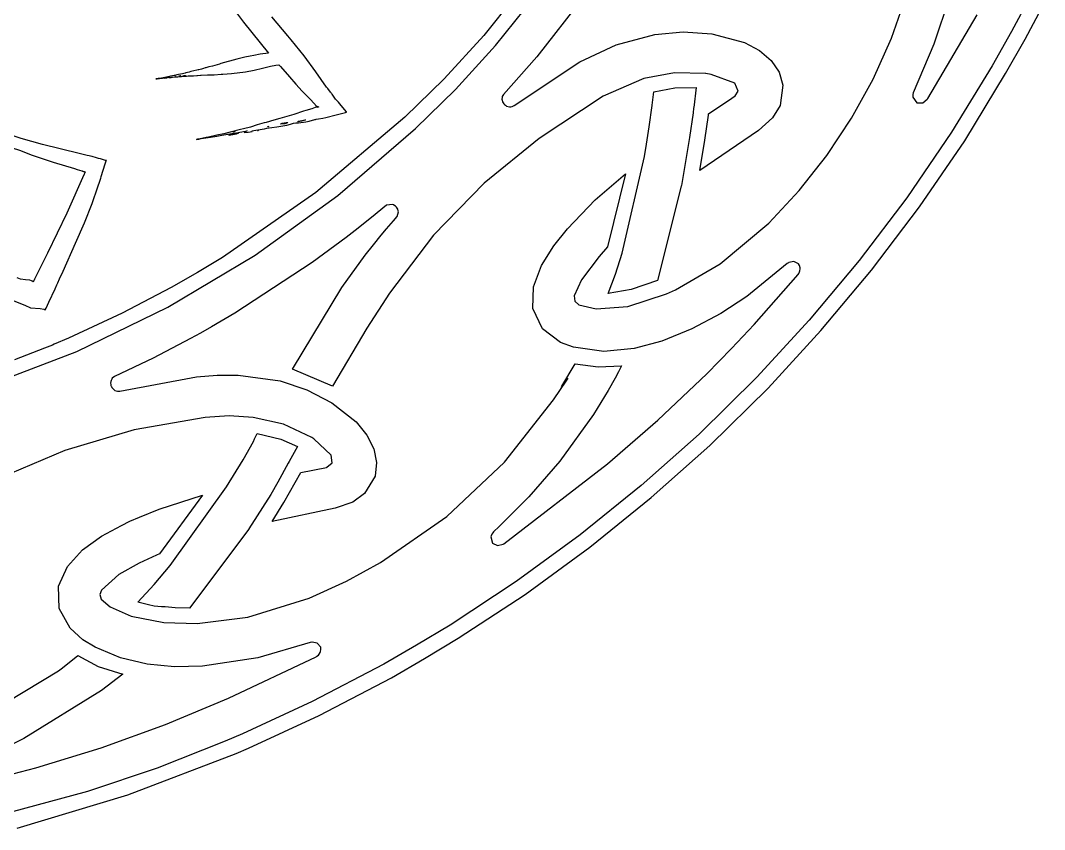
# Model space of a CAD drawing. Extents: x 0 to 151, y 0 to 357.
# Drawn here: x 94.98 to 142.77, y 2.43 to 40.21 of the extents above; entities that cross this region are included whole.
import ezdxf

# ---------------------------------------------------------------- set-up
doc = ezdxf.new("R2010")
doc.units = 0

msp = doc.modelspace()

# ---------------------------------------------------------------- linework, layer by layer
at = {"layer": 'Layer 1'}
for p, q in [((119.976366, 43.739849), (116.607636, 39.517689)), ((117.15468, 39.03812), (120.423341, 43.123574)), ((122.203969, 42.524765), (119.070339, 38.513775)), ((135.622894, 39.382412), (136.280339, 41.276062)), ((138.406947, 41.518286), (137.613073, 39.110146)), ((142.123053, 41.366412), (141.236337, 39.693282)), ((141.87442, 39.342686), (142.771604, 41.035376)), ((105.055055, 40.568867), (105.381631, 40.128683)), ((107.459156, 39.497581), (106.711787, 40.38653)), ((137.321338, 36.566706), (139.625738, 40.471296)), ((105.381631, 40.128683), (106.556141, 38.689203)), ((124.588174, 39.558951), (125.915013, 39.677725)), ((125.915013, 39.677725), (127.244554, 39.594474)), ((141.236337, 39.693282), (140.324907, 38.098412)), ((107.613263, 39.312068), (107.459156, 39.497581)), ((108.212361, 38.556035), (107.613263, 39.312068)), ((116.607636, 39.517689), (114.752686, 37.491209)), ((122.779866, 39.082191), (124.588174, 39.558951)), ((127.244554, 39.594474), (128.777394, 39.182605)), ((134.770499, 37.471262), (135.622894, 39.382412)), ((140.954238, 37.732286), (141.87442, 39.342686)), ((115.27845, 36.98848), (117.15468, 39.03812)), ((121.092104, 38.276751), (122.779866, 39.082191)), ((128.777394, 39.182605), (129.475679, 38.806022)), ((129.475679, 38.806022), (130.019496, 38.337195)), ((137.613073, 39.110146), (136.647592, 36.827716)), ((105.072398, 38.408105), (104.323485, 38.195391)), ((105.258425, 38.453754), (105.072398, 38.408105)), ((105.45269, 38.502062), (105.258425, 38.453754)), ((105.691574, 38.550455), (105.45269, 38.502062)), ((105.871067, 38.583147), (105.691574, 38.550455)), ((106.161092, 38.633259), (105.871067, 38.583147)), ((106.556141, 38.689203), (106.161092, 38.633259)), ((108.762375, 37.816817), (108.212361, 38.556035)), ((119.070339, 38.513775), (117.518629, 36.761175)), ((118.018024, 36.234831), (121.092104, 38.276751)), ((130.019496, 38.337195), (130.38901, 37.791383)), ((102.659884, 37.756742), (102.534264, 37.724992)), ((102.689401, 37.764892), (102.659884, 37.756742)), ((102.7692, 37.780508), (102.689401, 37.764892)), ((102.850372, 37.802047), (102.7692, 37.780508)), ((102.932231, 37.823154), (102.850372, 37.802047)), ((103.208698, 37.892657), (102.932231, 37.823154)), ((103.26876, 37.907931), (103.208698, 37.892657)), ((103.29742, 37.912565), (103.26876, 37.907931)), ((103.43574, 37.942167), (103.29742, 37.912565)), ((103.524462, 37.969543), (103.43574, 37.942167)), ((103.605979, 37.995885), (103.524462, 37.969543)), ((103.628117, 38.003692), (103.605979, 37.995885)), ((103.777246, 38.042305), (103.628117, 38.003692)), ((103.934271, 38.081517), (103.777246, 38.042305)), ((104.151531, 38.140219), (103.934271, 38.081517)), ((104.271317, 38.177972), (104.151531, 38.140219)), ((104.323485, 38.195391), (104.271317, 38.177972)), ((104.823408, 37.730309), (105.486347, 37.812083)), ((105.486347, 37.812083), (105.885003, 37.894455)), ((105.885003, 37.894455), (106.270442, 37.990215)), ((106.270442, 37.990215), (106.655195, 38.085042)), ((106.655195, 38.085042), (106.896997, 38.128547)), ((106.896997, 38.128547), (107.034456, 38.147766)), ((107.034456, 38.147766), (107.112369, 38.062047)), ((107.112369, 38.062047), (107.530757, 37.584527)), ((109.267857, 37.100425), (108.762375, 37.816817)), ((125.502618, 37.771191), (124.075228, 37.502532)), ((126.954698, 37.738238), (125.502618, 37.771191)), ((130.38901, 37.791383), (130.564384, 37.183845)), ((140.324907, 38.098412), (138.436317, 34.989322)), ((101.304528, 37.487128), (101.292, 37.4855)), ((101.292, 37.4855), (101.302812, 37.486872)), ((101.292, 37.4855), (101.292, 37.4855)), ((101.302812, 37.486872), (101.318255, 37.48876)), ((101.318255, 37.48876), (101.304528, 37.487128)), ((101.323542, 37.489455), (101.353404, 37.492887)), ((101.341218, 37.492029), (101.323542, 37.489455)), ((101.399054, 37.499753), (101.341218, 37.492029)), ((101.353404, 37.492887), (101.469414, 37.50636)), ((101.416729, 37.503442), (101.399054, 37.499753)), ((101.428741, 37.505502), (101.416729, 37.503442)), ((101.553675, 37.52515), (101.428741, 37.505502)), ((101.469414, 37.50636), (101.550412, 37.516142)), ((101.550412, 37.516142), (101.615622, 37.524044)), ((101.642055, 37.53991), (101.553675, 37.52515)), ((101.615622, 37.524044), (101.744674, 37.541034)), ((101.723397, 37.554067), (101.642055, 37.53991)), ((101.71, 37.528), (101.701593, 37.526024)), ((101.701593, 37.526024), (101.709828, 37.525339)), ((101.709828, 37.525339), (101.804731, 37.533148)), ((101.746726, 37.532118), (101.71, 37.528)), ((101.855539, 37.579551), (101.723397, 37.554067)), ((101.744674, 37.541034), (101.77711, 37.54352)), ((101.835792, 37.543528), (101.746726, 37.532118)), ((101.75462, 37.554673), (101.760112, 37.55596)), ((101.76303, 37.55493), (101.75462, 37.554673)), ((101.760112, 37.55596), (101.787569, 37.559564)), ((101.787569, 37.559564), (101.76303, 37.55493)), ((101.77711, 37.54352), (101.802338, 37.545067)), ((101.802338, 37.545067), (101.845069, 37.550816)), ((101.804731, 37.533148), (101.835792, 37.543528)), ((101.845069, 37.550816), (101.917487, 37.559483)), ((101.892093, 37.587273), (101.855539, 37.579551)), ((101.980129, 37.603834), (101.892093, 37.587273)), ((101.938597, 37.561458), (101.903416, 37.545242)), ((101.903416, 37.545242), (101.950437, 37.548673)), ((101.917487, 37.559483), (101.938597, 37.561458)), ((101.950437, 37.548673), (102.005354, 37.553135)), ((102.067993, 37.62357), (101.980129, 37.603834)), ((102.004668, 37.559742), (102.023716, 37.56386)), ((102.005354, 37.553135), (102.004668, 37.559742)), ((102.023716, 37.56386), (102.074171, 37.568065)), ((102.156546, 37.643991), (102.067993, 37.62357)), ((102.074171, 37.568065), (102.160492, 37.575273)), ((102.178684, 37.648882), (102.156546, 37.643991)), ((102.160492, 37.575273), (102.189321, 37.580164)), ((102.280623, 37.671536), (102.178684, 37.648882)), ((102.189321, 37.580164), (102.316321, 37.586598)), ((102.214196, 37.597489), (102.200124, 37.595689)), ((102.200124, 37.595689), (102.201499, 37.59732)), ((102.201499, 37.59732), (102.215743, 37.598948)), ((102.215743, 37.598948), (102.214196, 37.597489)), ((102.354929, 37.68758), (102.280623, 37.671536)), ((102.316321, 37.586598), (102.392521, 37.590118)), ((102.534264, 37.724992), (102.354929, 37.68758)), ((102.368128, 37.617586), (102.378082, 37.622048)), ((102.370016, 37.615611), (102.368128, 37.617586)), ((102.420816, 37.612506), (102.370016, 37.615611)), ((102.378082, 37.622048), (102.386148, 37.623248)), ((102.386148, 37.623248), (102.435401, 37.628311)), ((102.392521, 37.590118), (102.44246, 37.593979)), ((102.452566, 37.621515), (102.420816, 37.612506)), ((102.435401, 37.628311), (102.458397, 37.62728)), ((102.44246, 37.593979), (102.492413, 37.601014)), ((102.458397, 37.62728), (102.452, 37.6215)), ((102.452, 37.6215), (102.452566, 37.621515)), ((102.492413, 37.601014), (102.531196, 37.611911)), ((102.531196, 37.611911), (102.558484, 37.609594)), ((102.558484, 37.609594), (102.592633, 37.608465)), ((102.586582, 37.626411), (102.592074, 37.629073)), ((102.590358, 37.621693), (102.586582, 37.626411)), ((102.630688, 37.622979), (102.590358, 37.621693)), ((102.592074, 37.629073), (102.678739, 37.637652)), ((102.592633, 37.608465), (102.68479, 37.607951)), ((102.67669, 37.629753), (102.630688, 37.622979)), ((102.677, 37.6298), (102.67669, 37.629753)), ((102.682512, 37.635764), (102.677, 37.6298)), ((102.678739, 37.637652), (102.682512, 37.635764)), ((102.68479, 37.607951), (102.727521, 37.609839)), ((102.727521, 37.609839), (102.800283, 37.620479)), ((102.800283, 37.620479), (102.870816, 37.620736)), ((102.870816, 37.620736), (102.892612, 37.621422)), ((102.892612, 37.621422), (103.053924, 37.634294)), ((103.053924, 37.634294), (103.216786, 37.649136)), ((103.216786, 37.649136), (103.238235, 37.648366)), ((103.238235, 37.648366), (103.378782, 37.655229)), ((103.378782, 37.655229), (103.408641, 37.658576)), ((103.408641, 37.658576), (103.704672, 37.667585)), ((103.704672, 37.667585), (104.016146, 37.680629)), ((104.016146, 37.680629), (104.34461, 37.698305)), ((104.34461, 37.698305), (104.426985, 37.703709)), ((104.426985, 37.703709), (104.823408, 37.730309)), ((107.530757, 37.584527), (107.829876, 37.235212)), ((114.752686, 37.491209), (112.917296, 35.695549)), ((124.075228, 37.502532), (122.179438, 36.67296)), ((126.967398, 37.737809), (126.954698, 37.738238)), ((127.21984, 37.695935), (126.967398, 37.737809)), ((128.31284, 37.289561), (127.21984, 37.695935)), ((128.472953, 36.913988), (128.31284, 37.289561)), ((133.763714, 35.645353), (134.770499, 37.471262)), ((139.048318, 34.594966), (140.954238, 37.732286)), ((107.829876, 37.235212), (108.119901, 36.907349)), ((108.119901, 36.907349), (108.168122, 36.863415)), ((108.168122, 36.863415), (108.341279, 36.696867)), ((109.324146, 37.033496), (109.267857, 37.100425)), ((109.452853, 36.869525), (109.324146, 37.033496)), ((109.482204, 36.826627), (109.452853, 36.869525)), ((109.496964, 36.80449), (109.482204, 36.826627)), ((109.522878, 36.769212), (109.496964, 36.80449)), ((113.412, 35.1621), (115.27845, 36.98848)), ((124.467043, 36.251096), (124.531915, 36.886143)), ((124.531915, 36.886143), (125.519008, 37.061357)), ((125.519008, 37.061357), (126.521405, 37.077317)), ((126.521405, 37.077317), (126.39973, 36.14588)), ((128.327425, 36.694583), (128.472953, 36.913988)), ((130.564384, 37.183845), (130.431448, 36.246704)), ((136.647592, 36.827716), (136.629058, 36.760615)), ((108.341279, 36.696867), (108.528336, 36.513756)), ((108.528336, 36.513756), (108.791931, 36.206571)), ((109.623442, 36.629605), (109.522878, 36.769212)), ((109.680245, 36.544142), (109.623442, 36.629605)), ((109.819251, 36.393718), (109.680245, 36.544142)), ((109.94813, 36.24107), (109.819251, 36.393718)), ((117.45376, 36.61539), (117.447066, 36.537051)), ((117.447066, 36.537051), (117.457192, 36.487453)), ((117.460282, 36.657179), (117.45376, 36.61539)), ((117.457192, 36.487453), (117.479157, 36.414691)), ((117.518629, 36.761175), (117.460282, 36.657179)), ((117.479157, 36.414691), (117.508333, 36.364738)), ((117.508333, 36.364738), (117.532886, 36.322607)), ((117.532886, 36.322607), (117.555024, 36.30373)), ((122.179438, 36.67296), (119.192018, 34.70492)), ((127.090959, 35.851025), (128.176749, 36.589814)), ((128.176749, 36.589814), (128.327425, 36.694583)), ((136.629058, 36.760615), (136.631116, 36.635252)), ((136.631116, 36.635252), (136.819031, 36.37081)), ((136.819031, 36.37081), (137.093732, 36.364859)), ((137.093732, 36.364859), (137.301433, 36.544738)), ((137.301433, 36.544738), (137.321338, 36.566706)), ((108.187347, 35.975335), (107.731203, 35.825433)), ((108.294433, 36.01249), (108.187347, 35.975335)), ((108.584969, 36.091602), (108.294433, 36.01249)), ((108.729811, 36.14446), (108.584969, 36.091602)), ((108.767736, 36.156031), (108.729811, 36.14446)), ((108.786786, 36.161695), (108.767736, 36.156031)), ((108.79142, 36.163154), (108.786786, 36.161695)), ((108.792964, 36.163239), (108.79142, 36.163154)), ((108.791931, 36.206571), (108.792444, 36.202882)), ((108.792444, 36.202882), (108.792275, 36.201852)), ((108.792275, 36.201852), (108.793647, 36.201166)), ((108.794852, 36.16281), (108.792964, 36.163239)), ((108.793647, 36.201166), (108.799311, 36.202366)), ((108.808923, 36.160665), (108.794852, 36.16281)), ((108.799311, 36.202366), (108.828662, 36.209232)), ((108.857832, 36.153973), (108.808923, 36.160665)), ((108.828662, 36.209232), (108.860926, 36.202109)), ((108.861784, 36.154572), (108.857832, 36.153973)), ((108.860926, 36.202109), (108.893703, 36.184947)), ((108.864699, 36.156719), (108.861784, 36.154572)), ((108.870363, 36.160922), (108.864699, 36.156719)), ((108.880831, 36.16916), (108.870363, 36.160922)), ((108.890099, 36.176969), (108.880831, 36.16916)), ((108.894216, 36.18083), (108.890099, 36.176969)), ((108.893703, 36.184947), (108.894216, 36.18083)), ((109.709249, 35.80758), (109.96392, 35.87082)), ((110.194566, 35.942981), (109.94813, 36.24107)), ((109.96392, 35.87082), (110.091597, 35.903939)), ((110.091597, 35.903939), (110.15458, 35.921016)), ((110.15458, 35.921016), (110.185811, 35.92968)), ((110.185811, 35.92968), (110.201257, 35.934058)), ((110.201257, 35.934058), (110.194566, 35.942981)), ((117.555024, 36.30373), (117.572522, 36.280477)), ((117.572522, 36.280477), (117.609072, 36.257053)), ((117.609072, 36.257053), (117.669823, 36.218013)), ((117.669823, 36.218013), (117.796987, 36.180602)), ((117.796987, 36.180602), (117.8622, 36.181203)), ((117.8622, 36.181203), (117.923124, 36.191755)), ((117.923124, 36.191755), (118.018024, 36.234831)), ((124.326493, 35.249744), (124.467387, 36.239085)), ((124.466702, 36.249809), (124.467043, 36.251096)), ((124.467387, 36.239085), (124.466702, 36.249809)), ((126.368496, 35.898752), (126.207347, 34.743292)), ((126.395268, 36.116529), (126.368496, 35.898752)), ((126.39973, 36.14588), (126.395268, 36.116529)), ((127.083582, 35.791135), (127.090959, 35.851025)), ((130.431448, 36.246704), (130.080398, 35.664282)), ((106.358139, 35.427195), (106.033448, 35.331093)), ((106.438795, 35.451049), (106.358139, 35.427195)), ((106.80999, 35.560551), (106.438795, 35.451049)), ((107.081138, 35.638204), (106.80999, 35.560551)), ((107.731203, 35.825433), (107.081138, 35.638204)), ((107.130691, 35.382757), (107.167, 35.4023)), ((107.137385, 35.375805), (107.130691, 35.382757)), ((107.323584, 35.381811), (107.137385, 35.375805)), ((107.166903, 35.402233), (107.19659, 35.409269)), ((107.167, 35.4023), (107.166903, 35.402233)), ((107.19659, 35.409269), (107.377125, 35.44445)), ((107.439764, 35.426086), (107.323584, 35.381811)), ((107.377125, 35.44445), (107.460872, 35.449084)), ((107.403903, 35.322775), (107.585984, 35.368597)), ((107.460872, 35.449084), (107.439764, 35.426086)), ((107.585984, 35.368597), (107.727219, 35.423769)), ((107.727219, 35.423769), (107.826756, 35.427373)), ((107.826756, 35.427373), (107.951687, 35.439043)), ((107.928864, 35.498764), (107.949, 35.5101)), ((107.942763, 35.48392), (107.928864, 35.498764)), ((108.09052, 35.506229), (107.942763, 35.48392)), ((107.94894, 35.510093), (108.265393, 35.578221)), ((107.949, 35.5101), (107.94894, 35.510093)), ((107.951687, 35.439043), (108.289936, 35.480831)), ((108.258357, 35.550507), (108.09052, 35.506229)), ((108.279465, 35.573675), (108.258357, 35.550507)), ((108.265393, 35.578221), (108.279465, 35.573675)), ((108.289936, 35.480831), (108.446617, 35.508289)), ((108.446617, 35.508289), (108.713472, 35.580365)), ((108.713472, 35.580365), (108.748309, 35.59315)), ((108.748309, 35.59315), (108.787092, 35.603028)), ((112.917296, 35.695549), (108.767986, 32.171929)), ((108.787092, 35.603028), (108.886285, 35.61993)), ((108.886285, 35.61993), (109.094364, 35.650991)), ((109.094364, 35.650991), (109.226847, 35.679214)), ((109.226847, 35.679214), (109.709249, 35.80758)), ((126.921922, 34.620055), (127.083582, 35.791135)), ((130.080398, 35.664282), (129.428314, 35.079375)), ((132.613329, 33.910483), (133.763714, 35.645353)), ((104.474014, 34.924637), (104.150698, 34.851189)), ((104.374822, 34.848883), (104.846756, 34.938807)), ((104.771589, 34.995342), (104.474014, 34.924637)), ((104.718453, 34.862844), (105.06391, 34.912871)), ((104.853341, 34.898969), (104.72, 34.8752)), ((105.25416, 35.121213), (104.771589, 34.995342)), ((104.846756, 34.938807), (104.964651, 34.95451)), ((105.178029, 34.963838), (104.853341, 34.898969)), ((104.884298, 35.001444), (104.90455, 35.008217)), ((104.915018, 35.003589), (104.884298, 35.001444)), ((104.90455, 35.008217), (105.004257, 35.027437)), ((105.004257, 35.027437), (104.915018, 35.003589)), ((104.964651, 34.95451), (105.056119, 34.96515)), ((105.056119, 34.96515), (105.21247, 34.996296)), ((105.06391, 34.912871), (105.178029, 34.963838)), ((105.21247, 34.996296), (105.479497, 35.042631)), ((105.388876, 35.157165), (105.25416, 35.121213)), ((105.711848, 35.237396), (105.388876, 35.157165)), ((105.556722, 35.053787), (105.425613, 34.980251)), ((105.425613, 34.980251), (105.599112, 35.002304)), ((105.479497, 35.042631), (105.556722, 35.053787)), ((105.599112, 35.002304), (105.800054, 35.032163)), ((106.033448, 35.331093), (105.711848, 35.237396)), ((105.797996, 35.059107), (105.868357, 35.080042)), ((105.800054, 35.032163), (105.797996, 35.059107)), ((105.868357, 35.080042), (106.053009, 35.10836)), ((106.060167, 35.080834), (106.044893, 35.074572)), ((106.044893, 35.074572), (106.066, 35.0762)), ((106.053009, 35.10836), (106.370148, 35.1583)), ((106.08814, 35.081864), (106.060167, 35.080834)), ((106.066, 35.0762), (106.08814, 35.081864)), ((106.370148, 35.1583), (106.476, 35.1848)), ((106.476, 35.1848), (106.940382, 35.249841)), ((106.476, 35.1848), (106.476, 35.1848)), ((106.567805, 35.259118), (106.516495, 35.248393)), ((106.516495, 35.248393), (106.521298, 35.254913)), ((106.521298, 35.254913), (106.573125, 35.265296)), ((106.573125, 35.265296), (106.567805, 35.259118)), ((106.940382, 35.249841), (107.220109, 35.289826)), ((107.220109, 35.289826), (107.403903, 35.322775)), ((109.787562, 32.038224), (113.412, 35.1621)), ((124.198299, 34.438277), (124.326493, 35.249744)), ((129.428314, 35.079375), (126.691104, 33.211385)), ((138.436317, 34.989322), (136.347977, 31.930692)), ((95.018167, 34.700118), (94.542115, 34.856542)), ((95.513266, 34.561886), (95.018167, 34.700118)), ((96.013341, 34.425025), (95.513266, 34.561886)), ((97.721911, 33.996767), (96.013341, 34.425025)), ((103.236477, 34.665949), (103.191, 34.6584)), ((103.191, 34.6584), (103.230641, 34.664663)), ((103.191, 34.6584), (103.191, 34.6584)), ((103.230641, 34.664663), (103.29019, 34.67436)), ((103.29019, 34.67436), (103.236477, 34.665949)), ((103.306369, 34.676928), (103.416029, 34.692715)), ((103.371924, 34.689284), (103.306369, 34.676928)), ((103.584036, 34.726255), (103.371924, 34.689284)), ((103.416029, 34.692715), (103.841281, 34.757327)), ((103.649593, 34.74393), (103.584036, 34.726255)), ((103.693696, 34.753627), (103.649593, 34.74393)), ((104.150698, 34.851189), (103.693696, 34.753627)), ((103.841281, 34.757327), (104.136454, 34.807783)), ((104.136454, 34.807783), (104.374822, 34.848883)), ((104.72, 34.8752), (104.688766, 34.86482)), ((104.688766, 34.86482), (104.718453, 34.862844)), ((104.72, 34.8752), (104.72, 34.8752)), ((119.192018, 34.70492), (116.615618, 32.60773)), ((124.100651, 33.865084), (124.198299, 34.438277)), ((126.207347, 34.743292), (125.822766, 32.499812)), ((126.691104, 33.211385), (126.921922, 34.620055)), ((136.938708, 31.505006), (139.048318, 34.594966)), ((94.549158, 34.282683), (94.985911, 34.138101)), ((94.985911, 34.138101), (95.397777, 33.971638)), ((95.397777, 33.971638), (95.526659, 33.922901)), ((98.098426, 33.914135), (97.721911, 33.996767)), ((95.526659, 33.922901), (96.498324, 33.597869)), ((96.498324, 33.597869), (97.497446, 33.300207)), ((98.191613, 33.892855), (98.098426, 33.914135)), ((98.245153, 33.878871), (98.191613, 33.892855)), ((98.323752, 33.85716), (98.245153, 33.878871)), ((98.520935, 33.800529), (98.323752, 33.85716)), ((98.618925, 33.773673), (98.520935, 33.800529)), ((98.711596, 33.744584), (98.618925, 33.773673)), ((98.898653, 33.690183), (98.711596, 33.744584)), ((98.826588, 33.176204), (98.952721, 33.562848)), ((98.945846, 33.677311), (98.898653, 33.690183)), ((98.969699, 33.670964), (98.945846, 33.677311)), ((98.952721, 33.562848), (98.985498, 33.660152)), ((98.981553, 33.667789), (98.969699, 33.670964)), ((98.987558, 33.666242), (98.981553, 33.667789)), ((98.985498, 33.660152), (98.987558, 33.666242)), ((123.054171, 29.343884), (124.100651, 33.865084)), ((131.325446, 32.275088), (132.613329, 33.910483)), ((97.937449, 33.000425), (97.135851, 31.212915)), ((97.497446, 33.300207), (97.62667, 33.255334)), ((97.62667, 33.255334), (97.83964, 33.187976)), ((97.83964, 33.187976), (97.851651, 33.184287)), ((97.851651, 33.184287), (97.856799, 33.183)), ((97.856799, 33.183), (97.866753, 33.180426)), ((97.866753, 33.180426), (97.886316, 33.175629)), ((97.886316, 33.175629), (97.924758, 33.16688)), ((97.924758, 33.16688), (97.959251, 33.154436)), ((97.946887, 33.022819), (97.937449, 33.000425)), ((97.952551, 33.038093), (97.946887, 33.022819)), ((97.962333, 33.068469), (97.952551, 33.038093)), ((97.959251, 33.154436), (97.976413, 33.148603)), ((97.991684, 33.141832), (97.962333, 33.068469)), ((97.976413, 33.148603), (97.985162, 33.145781)), ((97.985162, 33.145781), (97.989454, 33.144406)), ((97.989454, 33.144406), (97.991684, 33.141832)), ((98.757085, 32.954826), (98.764634, 32.979622)), ((98.764634, 32.979622), (98.826588, 33.176204)), ((121.803946, 31.830972), (123.215538, 33.054313)), ((123.215538, 33.054313), (122.382193, 29.634613)), ((98.547715, 32.308278), (98.730996, 32.855461)), ((98.730996, 32.855461), (98.744382, 32.90866)), ((98.744382, 32.90866), (98.751246, 32.935262)), ((98.751246, 32.935262), (98.753134, 32.942555)), ((98.753134, 32.942555), (98.757085, 32.954826)), ((116.615618, 32.60773), (114.255366, 30.178908)), ((125.822766, 32.499812), (125.816589, 32.472355)), ((98.37473, 31.807086), (98.547715, 32.308278)), ((108.767986, 32.171929), (104.405786, 29.141179)), ((105.928403, 29.254987), (109.787562, 32.038224)), ((125.816589, 32.472355), (124.708669, 28.061254)), ((129.906169, 30.747602), (131.325446, 32.275088)), ((97.961317, 30.75897), (98.328395, 31.671512)), ((98.328395, 31.671512), (98.37473, 31.807086)), ((112.056252, 31.583474), (111.367402, 31.017071)), ((112.335466, 31.62123), (112.056252, 31.583474)), ((112.394843, 31.599863), (112.335466, 31.62123)), ((112.453362, 31.560307), (112.394843, 31.599863)), ((112.490773, 31.535082), (112.453362, 31.560307)), ((120.512308, 30.481593), (121.803946, 31.830972)), ((136.347977, 31.930692), (134.126207, 29.007443)), ((97.135851, 31.212915), (96.238667, 29.348445)), ((112.502956, 31.518521), (112.490773, 31.535082)), ((112.524925, 31.500072), (112.502956, 31.518521)), ((112.553068, 31.452021), (112.524925, 31.500072)), ((112.583266, 31.39968), (112.553068, 31.452021)), ((112.563702, 31.063235), (112.615185, 31.26994)), ((112.605747, 31.325199), (112.583266, 31.39968)), ((112.615185, 31.26994), (112.605747, 31.325199)), ((134.695403, 28.55343), (136.938708, 31.505006)), ((97.550309, 29.805322), (97.961317, 30.75897)), ((111.367402, 31.017071), (110.598911, 30.405533)), ((112.064999, 30.475723), (112.386599, 30.854727)), ((112.386599, 30.854727), (112.563702, 31.063235)), ((127.630175, 28.848304), (129.906169, 30.747602)), ((110.598911, 30.405533), (110.183782, 30.082818)), ((111.452509, 29.732731), (111.818901, 30.188017)), ((111.818901, 30.188017), (112.064999, 30.475723)), ((114.255366, 30.178908), (112.206398, 27.4823)), ((119.868305, 29.681818), (120.512308, 30.481593)), ((96.966141, 28.498242), (97.550309, 29.805322)), ((110.183782, 30.082818), (108.593542, 28.905818)), ((111.071188, 29.25093), (111.452509, 29.732731)), ((119.294383, 28.762543), (119.868305, 29.681818)), ((122.382193, 29.634613), (121.982002, 29.18868)), ((96.238667, 29.348445), (95.760385, 28.378239)), ((101.858841, 26.822955), (105.928403, 29.254987)), ((109.972018, 27.74684), (111.071188, 29.25093)), ((121.982002, 29.18868), (121.159981, 28.096467)), ((122.744573, 28.3705), (123.054171, 29.343884)), ((104.405786, 29.141179), (103.237966, 28.443919)), ((108.593542, 28.905818), (104.989872, 26.547868)), ((118.925236, 27.774396), (119.294383, 28.762543)), ((125.553929, 27.631482), (127.630175, 28.848304)), ((130.758036, 28.863373), (128.871686, 27.321353)), ((130.817757, 28.900344), (130.758036, 28.863373)), ((130.839553, 28.91373), (130.817757, 28.900344)), ((131.0736, 28.963398), (130.839553, 28.91373)), ((131.286257, 28.853752), (131.0736, 28.963398)), ((131.33122, 28.77335), (131.286257, 28.853752)), ((131.365369, 28.652621), (131.33122, 28.77335)), ((134.126207, 29.007443), (131.789627, 26.213622)), ((95.760385, 28.378239), (95.640602, 28.136265)), ((96.804312, 28.13923), (96.966141, 28.498242)), ((103.237966, 28.443919), (102.018156, 27.735593)), ((122.408559, 27.469453), (122.744573, 28.3705)), ((129.215584, 26.020352), (131.275614, 28.352732)), ((131.275614, 28.352732), (131.298613, 28.393488)), ((131.298613, 28.393488), (131.340827, 28.468655)), ((131.340827, 28.468655), (131.356273, 28.524086)), ((131.356273, 28.524086), (131.368973, 28.618128)), ((131.368973, 28.618128), (131.365369, 28.652621)), ((132.337288, 25.733966), (134.695403, 28.55343)), ((94.986254, 28.135599), (94.829917, 28.190773)), ((95.207118, 28.107196), (94.986254, 28.135599)), ((95.415962, 28.078881), (95.207118, 28.107196)), ((95.491298, 28.052025), (95.415962, 28.078881)), ((95.528882, 28.038554), (95.491298, 28.052025)), ((95.535232, 28.035636), (95.528882, 28.038554)), ((95.535918, 28.034434), (95.535232, 28.035636)), ((95.548962, 28.022078), (95.535918, 28.034434)), ((95.566979, 28.014176), (95.548962, 28.022078)), ((95.57213, 28.011514), (95.566979, 28.014176)), ((95.575045, 28.014337), (95.57213, 28.011514)), ((95.580881, 28.021372), (95.575045, 28.014337)), ((95.591863, 28.038791), (95.580881, 28.021372)), ((95.597355, 28.049174), (95.591863, 28.038791)), ((95.640602, 28.136265), (95.597355, 28.049174)), ((96.597178, 27.684127), (96.679378, 27.861402)), ((96.679378, 27.861402), (96.723828, 27.959737)), ((96.723828, 27.959737), (96.804312, 28.13923)), ((102.018156, 27.735593), (99.733316, 26.539893)), ((107.672168, 23.93397), (109.972018, 27.74684)), ((118.895558, 26.768003), (118.925236, 27.774396)), ((121.159981, 28.096467), (120.819332, 27.35364)), ((124.708669, 28.061254), (123.480099, 27.645184)), ((96.305781, 27.05723), (96.597178, 27.684127)), ((112.206398, 27.4823), (111.147898, 25.83895)), ((120.819332, 27.35364), (120.849183, 27.102986)), ((123.480099, 27.645184), (122.408559, 27.469453)), ((123.31935, 26.854123), (125.136571, 27.443567)), ((125.136571, 27.443567), (125.553929, 27.631482)), ((128.871686, 27.321353), (127.668686, 26.52972)), ((94.43848, 27.208685), (95.185335, 26.913083)), ((95.185335, 26.913083), (95.444468, 26.797674)), ((95.444468, 26.797674), (95.895459, 26.760779)), ((96.13966, 26.706542), (96.172781, 26.776473)), ((96.172781, 26.776473), (96.305781, 27.05723)), ((97.603193, 24.752692), (101.858841, 26.822955)), ((119.341919, 25.815042), (118.895558, 26.768003)), ((120.849183, 27.102986), (121.033677, 26.930705)), ((121.033677, 26.930705), (121.841281, 26.743733)), ((121.841281, 26.743733), (123.31935, 26.854123)), ((95.895459, 26.760779), (96.068613, 26.72431)), ((96.068613, 26.72431), (96.105338, 26.712384)), ((96.105338, 26.712384), (96.123872, 26.706457)), ((96.123872, 26.706457), (96.132968, 26.703454)), ((96.132968, 26.703454), (96.137602, 26.702167)), ((96.137602, 26.702167), (96.13966, 26.706542)), ((99.733316, 26.539893), (97.215616, 25.377653)), ((104.989872, 26.547868), (103.897562, 25.911105)), ((127.668686, 26.52972), (126.313296, 25.808265)), ((103.897562, 25.911105), (103.387022, 25.615159)), ((111.147898, 25.83895), (109.548828, 23.13349)), ((120.178868, 25.177163), (119.341919, 25.815042)), ((126.313296, 25.808265), (124.910026, 25.237225)), ((128.158284, 24.887202), (129.215584, 26.020352)), ((131.789627, 26.213622), (129.349307, 23.547472)), ((97.215616, 25.377653), (96.55148, 25.089087)), ((102.91938, 25.352766), (101.16894, 24.438084)), ((103.387022, 25.615159), (102.91938, 25.352766)), ((129.875868, 23.044726), (132.337288, 25.733966)), ((96.105812, 24.910954), (94.703572, 24.358964)), ((96.474433, 25.056053), (96.105812, 24.910954)), ((96.55148, 25.089087), (96.474433, 25.056053)), ((120.784316, 24.949263), (120.178868, 25.177163)), ((122.197853, 24.760031), (120.784316, 24.949263)), ((123.617106, 24.900094), (122.197853, 24.760031)), ((124.910026, 25.237225), (123.617106, 24.900094)), ((127.015694, 23.716642), (128.158284, 24.887202)), ((93.185776, 23.054763), (97.603193, 24.752692)), ((101.16894, 24.438084), (99.3617, 23.577871)), ((109.548828, 23.13349), (107.672168, 23.93397)), ((120.247346, 23.128357), (120.865833, 24.180167)), ((120.865833, 24.180167), (121.946699, 24.037846)), ((121.946699, 24.037846), (123.036203, 24.076685)), ((123.036203, 24.076685), (122.891536, 23.797644)), ((99.243816, 23.468471), (99.206563, 23.398624)), ((99.266112, 23.504423), (99.243816, 23.468471)), ((99.3617, 23.577871), (99.266112, 23.504423)), ((99.616544, 22.898653), (103.201324, 23.569396)), ((103.201324, 23.569396), (104.165437, 23.650312)), ((104.165437, 23.650312), (105.134184, 23.652801)), ((105.134184, 23.652801), (107.093994, 23.390148)), ((120.490346, 23.455289), (120.289942, 23.172731)), ((120.472118, 23.4177), (120.532088, 23.511408)), ((120.532088, 23.511408), (120.490346, 23.455289)), ((122.737601, 23.507534), (122.414798, 22.934866)), ((122.891536, 23.797644), (122.737601, 23.507534)), ((124.717304, 21.552022), (127.015694, 23.716642)), ((129.349307, 23.547472), (126.649857, 20.900192)), ((99.196265, 23.348952), (99.187857, 23.273444)), ((99.187857, 23.273444), (99.194721, 23.215955)), ((99.194721, 23.215955), (99.200557, 23.16756)), ((99.206563, 23.398624), (99.196265, 23.348952)), ((99.200557, 23.16756), (99.213426, 23.141562)), ((99.213426, 23.141562), (99.220634, 23.113339)), ((99.220634, 23.113339), (99.245346, 23.077559)), ((99.245346, 23.077559), (99.286189, 23.017923)), ((99.286189, 23.017923), (99.389843, 22.934004)), ((107.093994, 23.390148), (108.343149, 22.965312)), ((108.343149, 22.965312), (109.515864, 22.360648)), ((119.858817, 22.501632), (120.472118, 23.4177)), ((120.289942, 23.172731), (120.225391, 23.085875)), ((120.225391, 23.085875), (120.247346, 23.128357)), ((127.145368, 20.366726), (129.875868, 23.044726)), ((99.389843, 22.934004), (99.450766, 22.909465)), ((99.450766, 22.909465), (99.511515, 22.895735)), ((99.511515, 22.895735), (99.577413, 22.897538)), ((99.577413, 22.897538), (99.616544, 22.898653)), ((117.569533, 19.589088), (119.858817, 22.501632)), ((122.414798, 22.934866), (121.724232, 21.805916)), ((109.515864, 22.360648), (110.644554, 21.46844)), ((103.602044, 21.675757), (100.280527, 21.087829)), ((104.723044, 21.751128), (103.602044, 21.675757)), ((105.843974, 21.674727), (104.723044, 21.751128)), ((107.261192, 21.364004), (105.843974, 21.674727)), ((121.724232, 21.805916), (120.158792, 19.633746)), ((122.368804, 19.505632), (124.717304, 21.552022)), ((100.280527, 21.087829), (97.056174, 20.133675)), ((108.571744, 20.741504), (107.261192, 21.364004)), ((110.644554, 21.46844), (111.145613, 20.852625)), ((105.368504, 19.692235), (105.859313, 20.550551)), ((105.859313, 20.550551), (105.898957, 20.676422)), ((105.898957, 20.676422), (106.028009, 20.929891)), ((106.028009, 20.929891), (107.127869, 20.655055)), ((107.127869, 20.655055), (107.910075, 20.312347)), ((108.672136, 20.675348), (108.571744, 20.741504)), ((109.486691, 19.905582), (108.672136, 20.675348)), ((111.145613, 20.852625), (111.468653, 20.210606)), ((126.649857, 20.900192), (123.940065, 18.496599)), ((97.056174, 20.133675), (93.959105, 18.824082)), ((107.910075, 20.312347), (107.52086, 19.619038)), ((111.468653, 20.210606), (111.600336, 19.564904)), ((124.412327, 17.939828), (127.145368, 20.366726)), ((104.592306, 18.425745), (105.368504, 19.692235)), ((107.520688, 19.618951), (107.476582, 19.53718)), ((107.52086, 19.619038), (107.520688, 19.618951)), ((109.522042, 19.546486), (109.486691, 19.905582)), ((120.158792, 19.633746), (118.710902, 17.971596)), ((107.475552, 19.535721), (106.995554, 18.649174)), ((107.476582, 19.53718), (107.475552, 19.535721)), ((108.05897, 19.099091), (109.26171, 19.343213)), ((109.26171, 19.343213), (109.276983, 19.346645)), ((109.276983, 19.346645), (109.522042, 19.546486)), ((111.600336, 19.564904), (111.527325, 18.93804)), ((114.874527, 17.047302), (117.569533, 19.589088)), ((117.530724, 15.776002), (122.368804, 19.505632)), ((106.995554, 18.649174), (106.657825, 18.079424)), ((107.273845, 17.696771), (108.05897, 19.099091)), ((111.527325, 18.93804), (111.042071, 18.122486)), ((101.973006, 14.764925), (104.592306, 18.425745)), ((123.940065, 18.496599), (121.104747, 16.194002)), ((101.457842, 17.396878), (103.481482, 18.042052)), ((103.481482, 18.042052), (101.468992, 15.296352)), ((106.657825, 18.079424), (105.637, 16.4675)), ((106.724345, 16.80997), (107.273845, 17.696771)), ((110.493254, 17.719725), (109.672205, 17.43558)), ((111.042071, 18.122486), (110.493254, 17.719725)), ((118.710902, 17.971596), (117.324112, 16.573996)), ((121.549798, 15.617886), (124.412327, 17.939828)), ((100.529938, 17.023622), (101.457842, 17.396878)), ((109.672205, 17.43558), (106.724345, 16.80997)), ((99.686983, 16.631404), (100.08495, 16.82172)), ((100.08495, 16.82172), (100.529938, 17.023622)), ((111.779857, 14.897272), (114.874527, 17.047302)), ((98.754689, 16.124545), (99.686983, 16.631404)), ((105.630549, 16.458378), (102.862799, 12.769068)), ((105.632779, 16.461553), (105.630549, 16.458378)), ((105.63673, 16.46748), (105.632779, 16.461553)), ((105.637, 16.4675), (105.63673, 16.46748)), ((117.023439, 16.285943), (116.978478, 16.227769)), ((117.056741, 16.329191), (117.023439, 16.285943)), ((117.324112, 16.573996), (117.056741, 16.329191)), ((97.876484, 15.487619), (98.754689, 16.124545)), ((116.94261, 16.139561), (116.931798, 16.103007)), ((116.931798, 16.103007), (117.008509, 15.797623)), ((116.978478, 16.227769), (116.94261, 16.139561)), ((117.008509, 15.797623), (117.247455, 15.688217)), ((117.499832, 15.761499), (117.530724, 15.776002)), ((121.104747, 16.194002), (118.121228, 14.008327)), ((97.169203, 14.715116), (97.876484, 15.487619)), ((101.468992, 15.296352), (101.332397, 15.238175)), ((117.247455, 15.688217), (117.499832, 15.761499)), ((118.53595, 13.410035), (121.549798, 15.617886)), ((100.524449, 14.861575), (99.576511, 14.333815)), ((101.332397, 15.238175), (100.524449, 14.861575)), ((110.993361, 14.456659), (111.779857, 14.897272)), ((96.749683, 13.801524), (97.169203, 14.715116)), ((101.225964, 13.866968), (101.973006, 14.764925)), ((110.196739, 14.034494), (110.993361, 14.456659)), ((99.576511, 14.333815), (98.765599, 13.613025)), ((100.459204, 13.053099), (101.225964, 13.866968)), ((108.457889, 13.236156), (110.196739, 14.034494)), ((118.121228, 14.008327), (115.030557, 11.976992)), ((96.785248, 12.751018), (96.749683, 13.801524)), ((98.765599, 13.613025), (98.688031, 13.398889)), ((98.688031, 13.398889), (98.751819, 13.19386)), ((115.413828, 11.358146), (118.53595, 13.410035)), ((98.751819, 13.19386), (99.164146, 12.8279)), ((100.95585, 12.915897), (100.459204, 13.053099)), ((101.222361, 12.856261), (100.95585, 12.915897)), ((105.590733, 12.350535), (108.457889, 13.236156)), ((97.294033, 11.831254), (96.785248, 12.751018)), ((99.164146, 12.8279), (100.152569, 12.389775)), ((101.557692, 12.82726), (101.222361, 12.856261)), ((101.734281, 12.822197), (101.557692, 12.82726)), ((101.88873, 12.808368), (101.734281, 12.822197)), ((102.202781, 12.785629), (101.88873, 12.808368)), ((102.862799, 12.769068), (102.202781, 12.785629)), ((100.152569, 12.389775), (101.67238, 12.092867)), ((101.67238, 12.092867), (103.220129, 12.043206)), ((103.220129, 12.043206), (105.590733, 12.350535)), ((115.030557, 11.976992), (113.469067, 11.042394)), ((97.886265, 11.292393), (97.294033, 11.831254)), ((98.465799, 10.940761), (97.886265, 11.292393)), ((108.498899, 11.160251), (106.058316, 10.445241)), ((108.569604, 11.171492), (108.498899, 11.160251)), ((108.595687, 11.175785), (108.569604, 11.171492)), ((108.833344, 11.133809), (108.595687, 11.175785)), ((108.989965, 10.950199), (108.833344, 11.133809)), ((113.469067, 11.042394), (111.935027, 10.153017)), ((113.838258, 10.414881), (115.413828, 11.358146)), ((96.938896, 9.983408), (97.654859, 10.553674)), ((97.654859, 10.553674), (98.611767, 10.046733)), ((99.649374, 10.453826), (98.465799, 10.940761)), ((108.777926, 10.489336), (108.816195, 10.518425)), ((108.816195, 10.518425), (108.88534, 10.57111)), ((108.88534, 10.57111), (108.922593, 10.617188)), ((108.922593, 10.617188), (108.972019, 10.699733)), ((108.972019, 10.699733), (108.982831, 10.733283)), ((108.982831, 10.733283), (108.999561, 10.858386)), ((108.999561, 10.858386), (108.989965, 10.950199)), ((98.611767, 10.046733), (99.763797, 9.685833)), ((100.89084, 10.158183), (99.649374, 10.453826)), ((102.171334, 10.031667), (100.89084, 10.158183)), ((103.471988, 10.052114), (102.171334, 10.031667)), ((106.058316, 10.445241), (103.471988, 10.052114)), ((104.690136, 8.563596), (108.777926, 10.489336)), ((111.935027, 10.153017), (108.595377, 8.402677)), ((112.292898, 9.519069), (113.838258, 10.414881)), ((94.366032, 8.398272), (96.760077, 9.844837)), ((96.760077, 9.844837), (96.938896, 9.983408)), ((99.763797, 9.685833), (98.766907, 8.923105)), ((108.915148, 7.748729), (112.292898, 9.519069)), ((98.766907, 8.923105), (95.135277, 6.686235)), ((101.746348, 7.329103), (104.690136, 8.563596)), ((108.595377, 8.402677), (105.335957, 6.896527)), ((105.629128, 6.230139), (108.915148, 7.748729)), ((98.747007, 6.242178), (101.746348, 7.329103)), ((105.335957, 6.896527), (104.538993, 6.550043)), ((95.135277, 6.686235), (93.253387, 5.756878)), ((95.697656, 5.304678), (98.747007, 6.242178)), ((104.538993, 6.550043), (101.352096, 5.289221)), ((105.044277, 5.980373), (105.629128, 6.230139)), ((99.990814, 4.054236), (105.044277, 5.980373)), ((92.603836, 4.518456), (95.697656, 5.304678)), ((101.352096, 5.289221), (98.113166, 4.204584)), ((98.113166, 4.204584), (91.506093, 2.428533)), ((94.820252, 2.492244), (99.990814, 4.054236))]:
    msp.add_line(p, q, dxfattribs=at)

doc.saveas('drawing.dxf')
